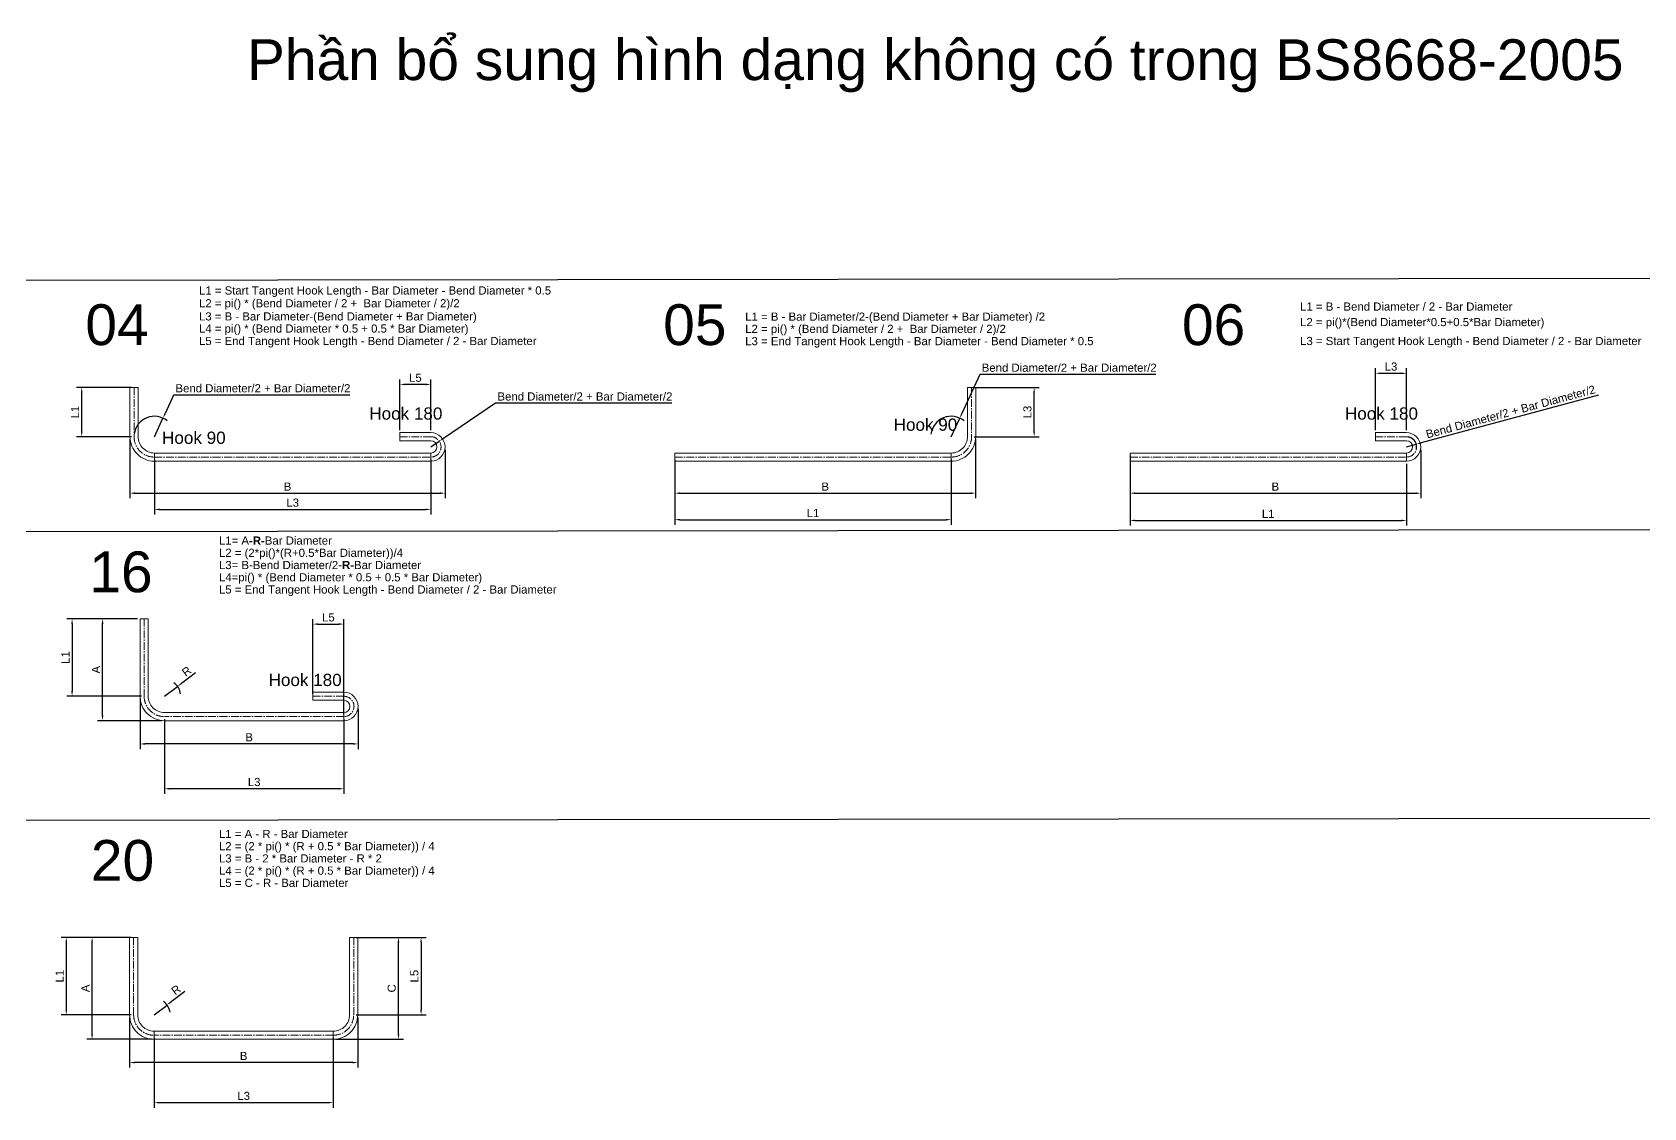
# Model space of a CAD drawing. Header units: metres. Extents: x 125 to 13754, y 1503 to 11930.
# Drawn here: x 6101 to 10056, y 9292 to 11930 of the extents above; entities that cross this region are included whole.
import ezdxf

# ---------------------------------------------------------------- set-up
doc = ezdxf.new("R2010")
doc.units = ezdxf.units.M
doc.linetypes.add('CENTER2', pattern=[28.575, 19.05, -3.175, 3.175, -3.175])
doc.linetypes.add('HIDDEN', pattern=[9.525, 6.35, -3.175])
doc.layers.add('Border', color=6, linetype='HIDDEN')
for name, color, linetype, lineweight in [('CL', 5, 'CENTER2', 0), ('D-STR-DIM', 7, 'Continuous', 0), ('D-STR-STR1', 3, 'Continuous', 0), ('Rebar', 7, 'Continuous', 20)]:
    doc.layers.add(name, color=color, linetype=linetype, lineweight=lineweight)
doc.styles.add('Arial', font='arial.ttf')
doc.dimstyles.new('Check', dxfattribs={"dimscale": 10, "dimtxt": 2, "dimasz": 1.25, "dimexe": 1.25, "dimexo": 0.625, "dimtad": 1, "dimtoh": 1, "dimdec": 1, "dimtxsty": 'Arial', "dimcen": 2.5, "dimclrd": 8, "dimclre": 8, "dimclrt": 1, "dimaunit": 1, "dimadec": 3, "dimazin": 0, "dimtfac": 1, "dimtdec": 1, "dimtix": 1, "dimtmove": 0, "dimatfit": 3, "dimfxl": 1, "dimarcsym": 0})
doc.dimstyles.new('D1-1', dxfattribs={"dimscale": 10, "dimtxt": 2, "dimasz": 1.25, "dimexe": 1.25, "dimexo": 0.625, "dimtad": 1, "dimdec": 1, "dimtxsty": 'Arial', "dimcen": 2.5, "dimclrd": 8, "dimclre": 8, "dimclrt": 4, "dimadec": 1, "dimazin": 0, "dimtfac": 1, "dimtdec": 1, "dimtix": 1, "dimtmove": 0, "dimatfit": 3, "dimfxl": 1, "dimarcsym": 0})

# ---------------------------------------------------------------- blocks, each defined once
blk = doc.blocks.new('Hook90')
at = {"layer": 'CL'}
blk.add_lwpolyline([(-94.5, 170.9), (-94.5, 50, 0.414214), (-44.5, 0), (-44.5, 0)], format="xyb", dxfattribs=at)
at = {"layer": 'Rebar'}
for p, q in [((-104.5, 170.9), (-84.5, 170.9)), ((-44.5, 10), (-44.5, -10))]:
    blk.add_line(p, q, dxfattribs=at)
for points in [[(-104.5, 170.9), (-104.5, 50, 0.414214), (-44.5, -10), (-44.5, -10)], [(-84.5, 170.9), (-84.5, 50, 0.414214), (-44.5, 10), (-44.5, 10)]]:
    blk.add_lwpolyline(points, format="xyb", dxfattribs=at)
blk = doc.blocks.new('Hook180')
at = {"layer": 'CL'}
blk.add_lwpolyline([(0, 0, -1), (50, 0), (50, -75.8)], format="xyb", dxfattribs=at)
at = {"layer": 'Rebar'}
for p, q in [((10, 0), (-10, 0)), ((40, -75.8), (60, -75.8))]:
    blk.add_line(p, q, dxfattribs=at)
for points in [[(-10, 0, -1), (60, 0), (60, -75.8)], [(10, 0, -1), (40, 0), (40, -75.8)]]:
    blk.add_lwpolyline(points, format="xyb", dxfattribs=at)
blk = doc.blocks.new('*D108')
at = {"layer": 'D-STR-DIM', "color": 8, "lineweight": -2, "transparency": 16777216}
for p, q in [((8416.4, 10931.8), (8416.4, 10787)), ((7678.1, 10871.8), (7678.1, 10787)), ((7690.6, 10799.5), (8403.9, 10799.5))]:
    blk.add_line(p, q, dxfattribs=at)
at = {"layer": 'D-STR-DIM', "color": 8, "transparency": 16777216}
for points in [[(7690.6, 10801.6), (7690.6, 10797.4), (7678.1, 10799.5)], [(8403.9, 10801.6), (8403.9, 10797.4), (8416.4, 10799.5)]]:
    blk.add_solid(points, dxfattribs=at)
at = {"layer": 'Defpoints', "color": 0, "transparency": 16777216}
for p in [(8416.4, 10938.1), (7678.1, 10878.1), (8416.4, 10799.5)]:
    blk.add_point(p, dxfattribs=at)
at = {"layer": 'D-STR-DIM', "color": 4, "transparency": 16777216, "insert": (8047.2, 10815.7), "char_height": 20, "attachment_point": 5, "style": 'Arial'}
blk.add_mtext('B', dxfattribs=at)
blk = doc.blocks.new('*D110')
at = {"layer": 'D-STR-DIM', "color": 8, "lineweight": -2, "transparency": 16777216}
for p, q in [((6341, 10931.8), (6341, 10787)), ((7114.3, 10905.6), (7114.3, 10787)), ((6353.5, 10799.5), (7101.8, 10799.5))]:
    blk.add_line(p, q, dxfattribs=at)
at = {"layer": 'D-STR-DIM', "color": 8, "transparency": 16777216}
for points in [[(6353.5, 10801.6), (6353.5, 10797.4), (6341, 10799.5)], [(7101.8, 10801.6), (7101.8, 10797.4), (7114.3, 10799.5)]]:
    blk.add_solid(points, dxfattribs=at)
at = {"layer": 'Defpoints', "color": 0, "transparency": 16777216}
for p in [(6341, 10938.1), (7114.3, 10911.9), (7114.3, 10799.5)]:
    blk.add_point(p, dxfattribs=at)
at = {"layer": 'D-STR-DIM', "color": 4, "transparency": 16777216, "insert": (6727.7, 10815.7), "char_height": 20, "attachment_point": 5, "style": 'Arial'}
blk.add_mtext('B', dxfattribs=at)
blk = doc.blocks.new('*D113')
at = {"layer": 'D-STR-DIM', "color": 8, "lineweight": -2, "transparency": 16777216}
for p, q in [((6340, 9513.8), (6340, 9390.6)), ((6900, 9513.8), (6900, 9390.6)), ((6887.5, 9403.1), (6352.5, 9403.1))]:
    blk.add_line(p, q, dxfattribs=at)
at = {"layer": 'D-STR-DIM', "color": 8, "transparency": 16777216}
for points in [[(6352.5, 9405.1), (6352.5, 9401), (6340, 9403.1)], [(6887.5, 9405.1), (6887.5, 9401), (6900, 9403.1)]]:
    blk.add_solid(points, dxfattribs=at)
at = {"layer": 'Defpoints', "color": 0, "transparency": 16777216}
for p in [(6340, 9520), (6900, 9520), (6340, 9403.1)]:
    blk.add_point(p, dxfattribs=at)
at = {"layer": 'D-STR-DIM', "color": 4, "transparency": 16777216, "insert": (6620, 9419.3), "char_height": 20, "attachment_point": 5, "style": 'Arial'}
blk.add_mtext('B', dxfattribs=at)
blk = doc.blocks.new('*D112')
at = {"layer": 'D-STR-STR1', "color": 8, "lineweight": -2, "transparency": 16777216}
for p, q in [((6475.9, 9577.4), (6441.9, 9551.7)), ((6400, 9520), (6431.9, 9544.1))]:
    blk.add_line(p, q, dxfattribs=at)
blk.add_arc((6400, 9520), 40, 8.9525, 54.9853, dxfattribs=at)
at = {"layer": 'D-STR-STR1', "color": 8, "transparency": 16777216}
blk.add_solid([(6440.6, 9553.3), (6443.1, 9550), (6431.9, 9544.1)], dxfattribs=at)
at = {"layer": 'Defpoints', "color": 0, "transparency": 16777216}
for p in [(6431.9, 9544.1), (6400, 9520)]:
    blk.add_point(p, dxfattribs=at)
at = {"layer": 'D-STR-STR1', "color": 4, "transparency": 16777216, "insert": (6454.1, 9581.2), "char_height": 20, "attachment_point": 5, "rotation": 37.0804, "style": 'Arial'}
blk.add_mtext('R', dxfattribs=at)
blk = doc.blocks.new('*D114')
at = {"layer": 'D-STR-DIM', "color": 8, "lineweight": -2, "transparency": 16777216}
for p, q in [((6333.8, 9710), (6235.4, 9710)), ((6247.9, 9472.5), (6247.9, 9697.5)), ((6393.8, 9460), (6235.4, 9460))]:
    blk.add_line(p, q, dxfattribs=at)
at = {"layer": 'D-STR-DIM', "color": 8, "transparency": 16777216}
for points in [[(6245.8, 9697.5), (6250, 9697.5), (6247.9, 9710)], [(6245.8, 9472.5), (6250, 9472.5), (6247.9, 9460)]]:
    blk.add_solid(points, dxfattribs=at)
at = {"layer": 'Defpoints', "color": 0, "transparency": 16777216}
for p in [(6247.9, 9710), (6340, 9710), (6400, 9460)]:
    blk.add_point(p, dxfattribs=at)
at = {"layer": 'D-STR-DIM', "color": 4, "transparency": 16777216, "insert": (6231.7, 9585), "char_height": 20, "attachment_point": 5, "rotation": 90, "style": 'Arial'}
blk.add_mtext('A', dxfattribs=at)
blk = doc.blocks.new('*D115')
at = {"layer": 'D-STR-DIM', "color": 8, "lineweight": -2, "transparency": 16777216}
for p, q in [((6906.3, 9710), (7012.5, 9710)), ((7000, 9472.5), (7000, 9697.5)), ((6846.3, 9460), (7012.5, 9460))]:
    blk.add_line(p, q, dxfattribs=at)
at = {"layer": 'D-STR-DIM', "color": 8, "transparency": 16777216}
for points in [[(6997.9, 9697.5), (7002.1, 9697.5), (7000, 9710)], [(6997.9, 9472.5), (7002.1, 9472.5), (7000, 9460)]]:
    blk.add_solid(points, dxfattribs=at)
at = {"layer": 'Defpoints', "color": 0, "transparency": 16777216}
for p in [(6900, 9710), (7000, 9710), (6840, 9460)]:
    blk.add_point(p, dxfattribs=at)
at = {"layer": 'D-STR-DIM', "color": 4, "transparency": 16777216, "insert": (6983.4, 9585), "char_height": 20, "attachment_point": 5, "rotation": 90, "style": 'Arial'}
blk.add_mtext('C', dxfattribs=at)
blk = doc.blocks.new('*D124')
at = {"layer": 'D-STR-DIM', "color": 8, "lineweight": -2, "transparency": 16777216}
for p, q in [((8795.2, 10871.8), (8795.2, 10720.1)), ((9473.6, 10871.8), (9473.6, 10720.1)), ((8807.7, 10732.6), (9461.1, 10732.6))]:
    blk.add_line(p, q, dxfattribs=at)
at = {"layer": 'D-STR-DIM', "color": 8, "transparency": 16777216}
for points in [[(8807.7, 10734.7), (8807.7, 10730.5), (8795.2, 10732.6)], [(9461.1, 10734.7), (9461.1, 10730.5), (9473.6, 10732.6)]]:
    blk.add_solid(points, dxfattribs=at)
at = {"layer": 'Defpoints', "color": 0, "transparency": 16777216}
for p in [(8795.2, 10878.1), (9473.6, 10878.1), (9473.6, 10732.6)]:
    blk.add_point(p, dxfattribs=at)
at = {"layer": 'D-STR-DIM', "color": 1, "transparency": 16777216, "insert": (9134.4, 10748.9), "char_height": 20, "attachment_point": 5, "style": 'Arial'}
blk.add_mtext('L1', dxfattribs=at)
blk = doc.blocks.new('*D125')
at = {"layer": 'D-STR-STR1', "color": 8, "lineweight": -2, "transparency": 16777216}
for p, q in [((9945.2, 11040), (9509.8, 10922.8)), ((9473.6, 10913.1), (9497.8, 10919.6))]:
    blk.add_line(p, q, dxfattribs=at)
blk.add_arc((9473.6, 10913.1), 25, 346.4147, 75.6761, dxfattribs=at)
at = {"layer": 'D-STR-STR1', "color": 8, "transparency": 16777216}
blk.add_solid([(9509.3, 10924.8), (9510.4, 10920.8), (9497.8, 10919.6)], dxfattribs=at)
at = {"layer": 'Defpoints', "color": 0, "transparency": 16777216}
for p in [(9497.8, 10919.6), (9473.6, 10913.1)]:
    blk.add_point(p, dxfattribs=at)
at = {"layer": 'D-STR-STR1', "color": 1, "transparency": 16777216, "insert": (9729.2, 10999), "char_height": 20, "attachment_point": 5, "rotation": 15.0626, "style": 'Arial'}
blk.add_mtext('Bend Diameter/2 + Bar Diameter/2', dxfattribs=at)
blk = doc.blocks.new('*D126')
at = {"layer": 'D-STR-DIM', "color": 8, "lineweight": -2, "transparency": 16777216}
for p, q in [((9397.8, 10954.3), (9397.8, 11106)), ((9410.3, 11093.5), (9461.1, 11093.5)), ((9473.6, 10954.3), (9473.6, 11106))]:
    blk.add_line(p, q, dxfattribs=at)
at = {"layer": 'D-STR-DIM', "color": 8, "transparency": 16777216}
for points in [[(9410.3, 11095.6), (9410.3, 11091.4), (9397.8, 11093.5)], [(9461.1, 11095.6), (9461.1, 11091.4), (9473.6, 11093.5)]]:
    blk.add_solid(points, dxfattribs=at)
at = {"layer": 'Defpoints', "color": 0, "transparency": 16777216}
for p in [(9473.6, 11093.5), (9397.8, 10948.1), (9473.6, 10948.1)]:
    blk.add_point(p, dxfattribs=at)
at = {"layer": 'D-STR-DIM', "color": 1, "transparency": 16777216, "insert": (9435.7, 11110), "char_height": 20, "attachment_point": 5, "style": 'Arial'}
blk.add_mtext('L3', dxfattribs=at)
blk = doc.blocks.new('*D144')
at = {"layer": 'D-STR-DIM', "color": 8, "lineweight": -2, "transparency": 16777216}
for p, q in [((8795.2, 10891.8), (8795.2, 10787)), ((9508.6, 10905.6), (9508.6, 10787)), ((8807.7, 10799.5), (9496.1, 10799.5))]:
    blk.add_line(p, q, dxfattribs=at)
at = {"layer": 'D-STR-DIM', "color": 8, "transparency": 16777216}
for points in [[(8807.7, 10801.6), (8807.7, 10797.4), (8795.2, 10799.5)], [(9496.1, 10801.6), (9496.1, 10797.4), (9508.6, 10799.5)]]:
    blk.add_solid(points, dxfattribs=at)
at = {"layer": 'Defpoints', "color": 0, "transparency": 16777216}
for p in [(8795.2, 10898.1), (9508.6, 10911.9), (9508.6, 10799.5)]:
    blk.add_point(p, dxfattribs=at)
at = {"layer": 'D-STR-DIM', "color": 4, "transparency": 16777216, "insert": (9151.9, 10815.7), "char_height": 20, "attachment_point": 5, "style": 'Arial'}
blk.add_mtext('B', dxfattribs=at)
blk = doc.blocks.new('*D204')
at = {"layer": 'D-STR-DIM', "color": 8, "lineweight": -2, "transparency": 16777216}
for p, q in [((6365.8, 10295.2), (6365.8, 10172)), ((6900.8, 10270.2), (6900.8, 10172)), ((6888.3, 10184.5), (6378.3, 10184.5))]:
    blk.add_line(p, q, dxfattribs=at)
at = {"layer": 'D-STR-DIM', "color": 8, "transparency": 16777216}
for points in [[(6378.3, 10186.6), (6378.3, 10182.4), (6365.8, 10184.5)], [(6888.3, 10186.6), (6888.3, 10182.4), (6900.8, 10184.5)]]:
    blk.add_solid(points, dxfattribs=at)
at = {"layer": 'Defpoints', "color": 0, "transparency": 16777216}
for p in [(6365.8, 10301.5), (6900.8, 10276.5), (6365.8, 10184.5)]:
    blk.add_point(p, dxfattribs=at)
at = {"layer": 'D-STR-DIM', "color": 4, "transparency": 16777216, "insert": (6633.3, 10200.8), "char_height": 20, "attachment_point": 5, "style": 'Arial'}
blk.add_mtext('B', dxfattribs=at)
blk = doc.blocks.new('*D203')
at = {"layer": 'D-STR-STR1', "color": 8, "lineweight": -2, "transparency": 16777216}
for p, q in [((6425.8, 10301.5), (6457.7, 10325.6)), ((6501.7, 10358.8), (6467.7, 10333.1))]:
    blk.add_line(p, q, dxfattribs=at)
blk.add_arc((6425.8, 10301.5), 40, 8.9525, 54.9853, dxfattribs=at)
at = {"layer": 'D-STR-STR1', "color": 8, "transparency": 16777216}
blk.add_solid([(6466.4, 10334.8), (6468.9, 10331.5), (6457.7, 10325.6)], dxfattribs=at)
at = {"layer": 'Defpoints', "color": 0, "transparency": 16777216}
for p in [(6457.7, 10325.6), (6425.8, 10301.5)]:
    blk.add_point(p, dxfattribs=at)
at = {"layer": 'D-STR-STR1', "color": 4, "transparency": 16777216, "insert": (6479.9, 10362.7), "char_height": 20, "attachment_point": 5, "rotation": 37.0804, "style": 'Arial'}
blk.add_mtext('R', dxfattribs=at)
blk = doc.blocks.new('*D205')
at = {"layer": 'D-STR-DIM', "color": 8, "lineweight": -2, "transparency": 16777216}
for p, q in [((6359.5, 10491.5), (6261.2, 10491.5)), ((6273.7, 10254), (6273.7, 10479)), ((6419.5, 10241.5), (6261.2, 10241.5))]:
    blk.add_line(p, q, dxfattribs=at)
at = {"layer": 'D-STR-DIM', "color": 8, "transparency": 16777216}
for points in [[(6271.6, 10479), (6275.8, 10479), (6273.7, 10491.5)], [(6271.6, 10254), (6275.8, 10254), (6273.7, 10241.5)]]:
    blk.add_solid(points, dxfattribs=at)
at = {"layer": 'Defpoints', "color": 0, "transparency": 16777216}
for p in [(6273.7, 10491.5), (6365.8, 10491.5), (6425.8, 10241.5)]:
    blk.add_point(p, dxfattribs=at)
at = {"layer": 'D-STR-DIM', "color": 4, "transparency": 16777216, "insert": (6257.5, 10366.5), "char_height": 20, "attachment_point": 5, "rotation": 90, "style": 'Arial'}
blk.add_mtext('A', dxfattribs=at)
blk = doc.blocks.new('*D206')
at = {"layer": 'D-STR-DIM', "color": 8, "lineweight": -2, "transparency": 16777216}
for p, q in [((6359.5, 10491.5), (6186.4, 10491.5)), ((6198.9, 10479), (6198.9, 10314)), ((6369.5, 10301.5), (6186.4, 10301.5))]:
    blk.add_line(p, q, dxfattribs=at)
at = {"layer": 'D-STR-DIM', "color": 8, "transparency": 16777216}
for points in [[(6196.8, 10479), (6201, 10479), (6198.9, 10491.5)], [(6196.8, 10314), (6201, 10314), (6198.9, 10301.5)]]:
    blk.add_solid(points, dxfattribs=at)
at = {"layer": 'Defpoints', "color": 0, "transparency": 16777216}
for p in [(6365.8, 10491.5), (6198.9, 10301.5), (6375.8, 10301.5)]:
    blk.add_point(p, dxfattribs=at)
at = {"layer": 'D-STR-DIM', "color": 1, "transparency": 16777216, "insert": (6182.6, 10396.5), "char_height": 20, "attachment_point": 5, "rotation": 90, "style": 'Arial'}
blk.add_mtext('L1', dxfattribs=at)
blk = doc.blocks.new('*D207')
at = {"layer": 'D-STR-DIM', "color": 8, "lineweight": -2, "transparency": 16777216}
for p, q in [((6425.8, 10245.2), (6425.8, 10062.1)), ((6865.8, 10245.2), (6865.8, 10062.1)), ((6853.3, 10074.6), (6438.3, 10074.6))]:
    blk.add_line(p, q, dxfattribs=at)
at = {"layer": 'D-STR-DIM', "color": 8, "transparency": 16777216}
for points in [[(6438.3, 10076.6), (6438.3, 10072.5), (6425.8, 10074.6)], [(6853.3, 10076.6), (6853.3, 10072.5), (6865.8, 10074.6)]]:
    blk.add_solid(points, dxfattribs=at)
at = {"layer": 'Defpoints', "color": 0, "transparency": 16777216}
for p in [(6425.8, 10251.5), (6865.8, 10251.5), (6425.8, 10074.6)]:
    blk.add_point(p, dxfattribs=at)
at = {"layer": 'D-STR-DIM', "color": 1, "transparency": 16777216, "insert": (6645.8, 10091), "char_height": 20, "attachment_point": 5, "style": 'Arial'}
blk.add_mtext('L3', dxfattribs=at)
blk = doc.blocks.new('*D210')
at = {"layer": 'D-STR-DIM', "color": 8, "lineweight": -2, "transparency": 16777216}
for p, q in [((6344.7, 11059), (6210.1, 11059)), ((6222.6, 10950.6), (6222.6, 11046.5)), ((6344.7, 10938.1), (6210.1, 10938.1))]:
    blk.add_line(p, q, dxfattribs=at)
at = {"layer": 'D-STR-DIM', "color": 8, "transparency": 16777216}
for points in [[(6220.5, 11046.5), (6224.7, 11046.5), (6222.6, 11059)], [(6220.5, 10950.6), (6224.7, 10950.6), (6222.6, 10938.1)]]:
    blk.add_solid(points, dxfattribs=at)
at = {"layer": 'Defpoints', "color": 0, "transparency": 16777216}
for p in [(6222.6, 11059), (6351, 11059), (6351, 10938.1)]:
    blk.add_point(p, dxfattribs=at)
at = {"layer": 'D-STR-DIM', "color": 1, "transparency": 16777216, "insert": (6206.3, 10998.5), "char_height": 20, "width": 598.108, "attachment_point": 5, "rotation": 90, "style": 'Arial'}
blk.add_mtext('L1', dxfattribs=at)
blk = doc.blocks.new('*D211')
at = {"layer": 'D-STR-STR1', "color": 8, "lineweight": -2, "transparency": 16777216}
for p, q in [((6448.2, 11040.2), (6427.2, 10994.8)), ((6880.3, 11040.2), (6448.2, 11040.2)), ((6401, 10938.1), (6422, 10983.5))]:
    blk.add_line(p, q, dxfattribs=at)
blk.add_arc((6401, 10938.1), 50, 50.8766, 172.838, dxfattribs=at)
at = {"layer": 'D-STR-STR1', "color": 8, "transparency": 16777216}
blk.add_solid([(6425.3, 10995.7), (6429.1, 10993.9), (6422, 10983.5)], dxfattribs=at)
at = {"layer": 'Defpoints', "color": 0, "transparency": 16777216}
for p in [(6422, 10983.5), (6401, 10938.1)]:
    blk.add_point(p, dxfattribs=at)
at = {"layer": 'D-STR-STR1', "color": 1, "transparency": 16777216, "insert": (6667.3, 11056.7), "char_height": 20, "attachment_point": 5, "style": 'Arial'}
blk.add_mtext('Bend Diameter/2 + Bar Diameter/2', dxfattribs=at)
blk = doc.blocks.new('*D212')
at = {"layer": 'D-STR-DIM', "color": 8, "lineweight": -2, "transparency": 16777216}
for p, q in [((7003.5, 10954.3), (7003.5, 11078.7)), ((7079.4, 10954.3), (7079.4, 11078.7)), ((7066.9, 11066.2), (7016, 11066.2))]:
    blk.add_line(p, q, dxfattribs=at)
at = {"layer": 'D-STR-DIM', "color": 8, "transparency": 16777216}
for points in [[(7016, 11068.3), (7016, 11064.1), (7003.5, 11066.2)], [(7066.9, 11068.3), (7066.9, 11064.1), (7079.4, 11066.2)]]:
    blk.add_solid(points, dxfattribs=at)
at = {"layer": 'Defpoints', "color": 0, "transparency": 16777216}
for p in [(7003.5, 11066.2), (7003.5, 10948.1), (7079.4, 10948.1)]:
    blk.add_point(p, dxfattribs=at)
at = {"layer": 'D-STR-DIM', "color": 1, "transparency": 16777216, "insert": (7041.4, 11082.6), "char_height": 20, "width": 429.174, "attachment_point": 5, "style": 'Arial'}
blk.add_mtext('L5 ', dxfattribs=at)
blk = doc.blocks.new('*D213')
at = {"layer": 'D-STR-DIM', "color": 8, "lineweight": -2, "transparency": 16777216}
for p, q in [((8412.7, 11059), (8572.5, 11059)), ((8560, 10950.6), (8560, 11046.5)), ((8412.7, 10938.1), (8572.5, 10938.1))]:
    blk.add_line(p, q, dxfattribs=at)
at = {"layer": 'D-STR-DIM', "color": 8, "transparency": 16777216}
for points in [[(8557.9, 11046.5), (8562, 11046.5), (8560, 11059)], [(8557.9, 10950.6), (8562, 10950.6), (8560, 10938.1)]]:
    blk.add_solid(points, dxfattribs=at)
at = {"layer": 'Defpoints', "color": 0, "transparency": 16777216}
for p in [(8406.4, 11059), (8560, 11059), (8406.4, 10938.1)]:
    blk.add_point(p, dxfattribs=at)
at = {"layer": 'D-STR-DIM', "color": 1, "transparency": 16777216, "insert": (8543.5, 10998.5), "char_height": 20, "width": 590.743, "attachment_point": 5, "rotation": 90, "style": 'Arial'}
blk.add_mtext('L3 ', dxfattribs=at)
blk = doc.blocks.new('*D214')
at = {"layer": 'D-STR-STR1', "color": 8, "lineweight": -2, "transparency": 16777216}
for p, q in [((8426.8, 11090.6), (8382.6, 10994.8)), ((8858.9, 11090.6), (8426.8, 11090.6)), ((8356.4, 10938.1), (8377.4, 10983.5))]:
    blk.add_line(p, q, dxfattribs=at)
blk.add_arc((8356.4, 10938.1), 50, 50.9111, 172.838, dxfattribs=at)
at = {"layer": 'D-STR-STR1', "color": 8, "transparency": 16777216}
blk.add_solid([(8380.7, 10995.7), (8384.5, 10993.9), (8377.4, 10983.5)], dxfattribs=at)
at = {"layer": 'Defpoints', "color": 0, "transparency": 16777216}
for p in [(8377.4, 10983.5), (8356.4, 10938.1)]:
    blk.add_point(p, dxfattribs=at)
at = {"layer": 'D-STR-STR1', "color": 1, "transparency": 16777216, "insert": (8646, 11107.2), "char_height": 20, "attachment_point": 5, "style": 'Arial'}
blk.add_mtext('Bend Diameter/2 + Bar Diameter/2', dxfattribs=at)
blk = doc.blocks.new('*D215')
at = {"layer": 'D-STR-DIM', "color": 8, "lineweight": -2, "transparency": 16777216}
for p, q in [((6401, 10881.8), (6401, 10747.2)), ((7079.4, 10881.8), (7079.4, 10747.2)), ((6413.5, 10759.7), (7066.9, 10759.7))]:
    blk.add_line(p, q, dxfattribs=at)
at = {"layer": 'D-STR-DIM', "color": 8, "transparency": 16777216}
for points in [[(6413.5, 10761.8), (6413.5, 10757.6), (6401, 10759.7)], [(7066.9, 10761.8), (7066.9, 10757.6), (7079.4, 10759.7)]]:
    blk.add_solid(points, dxfattribs=at)
at = {"layer": 'Defpoints', "color": 0, "transparency": 16777216}
for p in [(6401, 10888.1), (7079.4, 10888.1), (7079.4, 10759.7)]:
    blk.add_point(p, dxfattribs=at)
at = {"layer": 'D-STR-DIM', "color": 1, "transparency": 16777216, "insert": (6740.2, 10776.2), "char_height": 20, "attachment_point": 5, "style": 'Arial'}
blk.add_mtext('L3', dxfattribs=at)
blk = doc.blocks.new('*D216')
at = {"layer": 'D-STR-DIM', "color": 8, "lineweight": -2, "transparency": 16777216}
for p, q in [((7678.1, 10881.8), (7678.1, 10722)), ((8356.4, 10881.8), (8356.4, 10722)), ((7690.6, 10734.5), (8343.9, 10734.5))]:
    blk.add_line(p, q, dxfattribs=at)
at = {"layer": 'D-STR-DIM', "color": 8, "transparency": 16777216}
for points in [[(7690.6, 10736.6), (7690.6, 10732.5), (7678.1, 10734.5)], [(8343.9, 10736.6), (8343.9, 10732.5), (8356.4, 10734.5)]]:
    blk.add_solid(points, dxfattribs=at)
at = {"layer": 'Defpoints', "color": 0, "transparency": 16777216}
for p in [(7678.1, 10888.1), (8356.4, 10888.1), (8356.4, 10734.5)]:
    blk.add_point(p, dxfattribs=at)
at = {"layer": 'D-STR-DIM', "color": 1, "transparency": 16777216, "insert": (8017.2, 10750.8), "char_height": 20, "attachment_point": 5, "style": 'Arial'}
blk.add_mtext('L1', dxfattribs=at)
blk = doc.blocks.new('*D285')
at = {"layer": 'D-STR-DIM', "color": 8, "lineweight": -2, "transparency": 16777216}
for p, q in [((6790, 10307.7), (6790, 10490.9)), ((6865.8, 10257.7), (6865.8, 10490.9)), ((6802.5, 10478.4), (6853.3, 10478.4))]:
    blk.add_line(p, q, dxfattribs=at)
at = {"layer": 'D-STR-DIM', "color": 8, "transparency": 16777216}
for points in [[(6802.5, 10480.5), (6802.5, 10476.3), (6790, 10478.4)], [(6853.3, 10480.5), (6853.3, 10476.3), (6865.8, 10478.4)]]:
    blk.add_solid(points, dxfattribs=at)
at = {"layer": 'Defpoints', "color": 0, "transparency": 16777216}
for p in [(6865.8, 10478.4), (6790, 10301.5), (6865.8, 10251.5)]:
    blk.add_point(p, dxfattribs=at)
at = {"layer": 'D-STR-DIM', "color": 1, "transparency": 16777216, "insert": (6827.9, 10494.8), "char_height": 20, "width": 442.463, "attachment_point": 5, "style": 'Arial'}
blk.add_mtext('L5', dxfattribs=at)
blk = doc.blocks.new('*D286')
at = {"layer": 'D-STR-DIM', "color": 8, "lineweight": -2, "transparency": 16777216}
for p, q in [((6343.8, 9710), (6172.2, 9710)), ((6184.7, 9697.5), (6184.7, 9532.5)), ((6343.8, 9520), (6172.2, 9520))]:
    blk.add_line(p, q, dxfattribs=at)
at = {"layer": 'D-STR-DIM', "color": 8, "transparency": 16777216}
for points in [[(6182.6, 9697.5), (6186.7, 9697.5), (6184.7, 9710)], [(6182.6, 9532.5), (6186.7, 9532.5), (6184.7, 9520)]]:
    blk.add_solid(points, dxfattribs=at)
at = {"layer": 'Defpoints', "color": 0, "transparency": 16777216}
for p in [(6350, 9710), (6184.7, 9520), (6350, 9520)]:
    blk.add_point(p, dxfattribs=at)
at = {"layer": 'D-STR-DIM', "color": 1, "transparency": 16777216, "insert": (6168.4, 9615), "char_height": 20, "attachment_point": 5, "rotation": 90, "style": 'Arial'}
blk.add_mtext('L1', dxfattribs=at)
blk = doc.blocks.new('*D288')
at = {"layer": 'D-STR-DIM', "color": 8, "lineweight": -2, "transparency": 16777216}
for p, q in [((6400, 9463.8), (6400, 9292.2)), ((6840, 9463.8), (6840, 9292.2)), ((6412.5, 9304.7), (6827.5, 9304.7))]:
    blk.add_line(p, q, dxfattribs=at)
at = {"layer": 'D-STR-DIM', "color": 8, "transparency": 16777216}
for points in [[(6412.5, 9306.7), (6412.5, 9302.6), (6400, 9304.7)], [(6827.5, 9306.7), (6827.5, 9302.6), (6840, 9304.7)]]:
    blk.add_solid(points, dxfattribs=at)
at = {"layer": 'Defpoints', "color": 0, "transparency": 16777216}
for p in [(6400, 9470), (6840, 9470), (6840, 9304.7)]:
    blk.add_point(p, dxfattribs=at)
at = {"layer": 'D-STR-DIM', "color": 1, "transparency": 16777216, "insert": (6620, 9321.1), "char_height": 20, "attachment_point": 5, "style": 'Arial'}
blk.add_mtext('L3', dxfattribs=at)
blk = doc.blocks.new('*D290')
at = {"layer": 'D-STR-DIM', "color": 8, "lineweight": -2, "transparency": 16777216}
for p, q in [((6896.3, 9710), (7067.9, 9710)), ((7055.4, 9697.5), (7055.4, 9532.5)), ((6896.3, 9520), (7067.9, 9520))]:
    blk.add_line(p, q, dxfattribs=at)
at = {"layer": 'D-STR-DIM', "color": 8, "transparency": 16777216}
for points in [[(7053.3, 9697.5), (7057.5, 9697.5), (7055.4, 9710)], [(7053.3, 9532.5), (7057.5, 9532.5), (7055.4, 9520)]]:
    blk.add_solid(points, dxfattribs=at)
at = {"layer": 'Defpoints', "color": 0, "transparency": 16777216}
for p in [(6890, 9710), (6890, 9520), (7055.4, 9520)]:
    blk.add_point(p, dxfattribs=at)
at = {"layer": 'D-STR-DIM', "color": 1, "transparency": 16777216, "insert": (7039, 9615), "char_height": 20, "attachment_point": 5, "rotation": 90, "style": 'Arial'}
blk.add_mtext('L5 ', dxfattribs=at)
blk = doc.blocks.new('*D325')
at = {"layer": 'D-STR-STR1', "color": 8, "lineweight": -2, "transparency": 16777216}
for p, q in [((7238.3, 11020), (7110.5, 10934)), ((7670.4, 11020), (7238.3, 11020)), ((7079.4, 10913.1), (7100.1, 10927))]:
    blk.add_line(p, q, dxfattribs=at)
at = {"layer": 'D-STR-STR1', "color": 8, "transparency": 16777216}
blk.add_solid([(7109.3, 10935.7), (7111.6, 10932.3), (7100.1, 10927)], dxfattribs=at)
at = {"layer": 'Defpoints', "color": 0, "transparency": 16777216}
for p in [(7100.1, 10927), (7079.4, 10913.1)]:
    blk.add_point(p, dxfattribs=at)
at = {"layer": 'D-STR-STR1', "color": 1, "transparency": 16777216, "insert": (7457.5, 11036.6), "char_height": 20, "attachment_point": 5, "style": 'Arial'}
blk.add_mtext('Bend Diameter/2 + Bar Diameter/2', dxfattribs=at)

msp = doc.modelspace()

# ---------------------------------------------------------------- linework, layer by layer
for p, q in [((125.39, 11315.67), (13753.94, 11330.87)), ((125.39, 10698.87), (13753.94, 10714.07)), ((125.39, 9991.13), (13753.94, 10006.33))]:
    msp.add_line(p, q)
at = {"layer": 'CL'}
for p, q in [((6400.98, 10888.06), (7079.35, 10888.06)), ((7678.06, 10888.06), (8356.43, 10888.06)), ((8795.25, 10888.06), (9473.62, 10888.06)), ((6375.78, 10491.46), (6375.78, 10301.46)), ((6865.78, 10251.46), (6425.78, 10251.46)), ((6350, 9710), (6350, 9520)), ((6890, 9710), (6890, 9520)), ((6840, 9470), (6400, 9470))]:
    msp.add_line(p, q, dxfattribs=at)
for centre, start, end in [((6425.78, 10301.46), 180, 270), ((6400, 9520), 180, 270), ((6840, 9520), 270, 0)]:
    msp.add_arc(centre, 50, start, end, dxfattribs=at)
at = {"layer": 'Rebar'}
for points in [[(6400.98, 10878.06), (7079.35, 10878.06), (7079.35, 10898.06), (6400.98, 10898.06)], [(7678.06, 10878.06), (8356.43, 10878.06), (8356.43, 10898.06), (7678.06, 10898.06)], [(8795.25, 10878.06), (9473.62, 10878.06), (9473.62, 10898.06), (8795.25, 10898.06)]]:
    msp.add_lwpolyline(points, close=True, dxfattribs=at)
for points in [[(6365.78, 10301.46), (6365.78, 10491.46), (6385.78, 10491.46), (6385.78, 10301.46, 0.4142136), (6425.78, 10261.46), (6865.78, 10261.46), (6865.78, 10241.46), (6425.78, 10241.46, -0.4142136)], [(6340, 9520), (6340, 9710), (6360, 9710), (6360, 9520, 0.4142136), (6400, 9480), (6840, 9480), (6840, 9460), (6400, 9460, -0.4142136)], [(6900, 9520), (6900, 9710), (6880, 9710), (6880, 9520, -0.4142136), (6840, 9480), (6400, 9480), (6400, 9460), (6840, 9460, 0.4142136)]]:
    msp.add_lwpolyline(points, format="xyb", close=True, dxfattribs=at)

# ---------------------------------------------------------------- block references
at = {"layer": 'Border'}
msp.add_blockref('Hook90', (6445.45, 10888.06), dxfattribs=at)
at = {"layer": 'Border', "xscale": -1}
msp.add_blockref('Hook90', (8311.97, 10888.06), dxfattribs=at)
at = {"layer": 'Border', "xscale": -1, "rotation": 270}
for p in [(7079.35, 10888.06), (9473.62, 10888.06), (6865.78, 10251.46)]:
    msp.add_blockref('Hook180', p, dxfattribs=at)

# ---------------------------------------------------------------- texts
at = {"layer": 'Rebar', "style": 'Arial'}
for s, height, p in [('Phần bổ sung hình dạng không có trong BS8668-2005', 100, (6627.99, 11812.74)), ('04', 100, (6231.45, 11162.74)), ('05', 100, (7649.51, 11162.74)), ('06', 100, (8922.63, 11162.74)), ('Hook 180', 30, (6928.34, 10979.9)), ('Hook 180', 30, (9322.6, 10979.9)), ('Hook 90', 30, (8215.2, 10952.66)), ('Hook 90', 30, (6419.72, 10920.5)), ('16', 100, (6241.2, 10556.57)), ('Hook 180', 30, (6681.18, 10326.52)), ('20', 100, (6245, 9848.82))]:
    msp.add_text(s, height=height, dxfattribs=at).set_placement(p)
at = {"layer": 'Rebar', "color": 0, "char_height": 20, "attachment_point": 1, "style": 'Arial'}
for s, insert in [('L1 = Start Tangent Hook Length - Bar Diameter - Bend Diameter * 0.5', (6510.35, 11306.78)), ('L2 = pi() * (Bend Diameter / 2 +  Bar Diameter / 2)/2', (6510.35, 11275.38)), ('L3 = B - Bar Diameter-(Bend Diameter + Bar Diameter) ', (6510.35, 11243.14)), ('L1 = B - Bar Diameter/2-(Bend Diameter + Bar Diameter) /2', (7850.87, 11242.55)), ('L1 = B - Bend Diameter / 2 - Bar Diameter', (9212.67, 11267.27)), ('L4 = pi() * (Bend Diameter * 0.5 + 0.5 * Bar Diameter)', (6510.35, 11213.39)), ('L2 = pi() * (Bend Diameter / 2 +  Bar Diameter / 2)/2', (7850.87, 11212.55)), ('L2 = pi()*(Bend Diameter*0.5+0.5*Bar Diameter)', (9212.67, 11229.2)), ('L5 = End Tangent Hook Length - Bend Diameter / 2 - Bar Diameter', (6510.35, 11182.81)), ('L3 = End Tangent Hook Length - Bar Diameter - Bend Diameter * 0.5', (7850.87, 11182.55)), ('L3 = Start Tangent Hook Length - Bend Diameter / 2 - Bar Diameter', (9212.67, 11182.81)), ('L1= A{\\fArial|b1|i0|c128|p34;-R-}Bar Diameter', (6559.36, 10693.31)), ('L2 = (2*pi()*(R+0.5*Bar Diameter))/4', (6559.36, 10663.31)), ('L3= B-Bend Diameter/2-{\\fArial|b1|i0|c128|p34;R-}Bar Diameter', (6559.36, 10633.31)), ('L4=pi() * (Bend Diameter * 0.5 + 0.5 * Bar Diameter)', (6559.36, 10603.31)), ('L5 = End Tangent Hook Length - Bend Diameter / 2 - Bar Diameter', (6559.36, 10573.31)), ('L1 = A - R - Bar Diameter', (6559.36, 9973.77)), ('L2 = (2 * pi() * (R + 0.5 * Bar Diameter)) / 4', (6559.36, 9943.77)), ('L3 = B - 2 * Bar Diameter - R * 2', (6559.36, 9913.77)), ('L4 = (2 * pi() * (R + 0.5 * Bar Diameter)) / 4', (6559.36, 9883.77)), ('L5 = C - R - Bar Diameter', (6559.36, 9853.77))]:
    msp.add_mtext_dynamic_manual_height_columns(s, width=1337.0646, gutter_width=50, heights=[0], dxfattribs=dict(at, insert=insert))

# ---------------------------------------------------------------- dimensions: what is measured, and where the dimension line sits
at = {"layer": 'D-STR-DIM'}
for p1, p2, distance, text, picture, middle in [((6350.98, 10938.06), (6350.98, 11059.01), 128.35, 'L1', '*D210', (6206.34, 10998.54)), ((8406.43, 10938.06), (8406.43, 11059.01), -153.53, 'L3 ', '*D213', (8543.49, 10998.54)), ((6400.98, 10888.06), (7079.35, 10888.06), -128.35, 'L3', '*D215', (6740.16, 10776.18)), ((7678.06, 10888.06), (8356.43, 10888.06), -153.53, 'L1', '*D216', (8017.25, 10750.83))]:
    dim = msp.add_aligned_dim(p1=p1, p2=p2, distance=distance, text=text, dimstyle='Check', dxfattribs=at)
    dim.commit()
    dim.dimension.update_dxf_attribs({"geometry": picture, "text_midpoint": middle})
for base, p1, p2, text, dimstyle, picture, middle in [((9473.62, 11093.53), (9397.81, 10948.06), (9473.62, 10948.06), 'L3', 'Check', '*D126', (9435.71, 11110)), ((7114.33, 10799.49), (6340.98, 10938.06), (7114.33, 10911.88), 'B', 'D1-1', '*D110', (6727.65, 10815.74)), ((8416.43, 10799.49), (7678.06, 10878.06), (8416.43, 10938.06), 'B', 'D1-1', '*D108', (8047.25, 10815.74)), ((9508.6, 10799.49), (8795.25, 10898.06), (9508.6, 10911.88), 'B', 'D1-1', '*D144', (9151.92, 10815.74)), ((9473.62, 10732.59), (8795.25, 10878.06), (9473.62, 10878.06), 'L1', 'Check', '*D124', (9134.43, 10748.88))]:
    dim = msp.add_linear_dim(base=base, p1=p1, p2=p2, text=text, dimstyle=dimstyle, dxfattribs=at)
    dim.commit()
    dim.dimension.update_dxf_attribs({"geometry": picture, "text_midpoint": middle})
for base, p1, p2, angle, text, dimstyle, picture, middle in [((7003.54, 11066.23), (7079.35, 10948.06), (7003.54, 10948.06), 180, 'L5 ', 'Check', '*D212', (7041.45, 11082.65)), ((6198.87, 10301.46), (6365.78, 10491.46), (6375.78, 10301.46), 90, 'L1', 'Check', '*D206', (6182.58, 10396.46)), ((6273.71, 10491.46), (6425.78, 10241.46), (6365.78, 10491.46), 90, 'A', 'D1-1', '*D205', (6257.46, 10366.46)), ((6865.78, 10478.37), (6789.97, 10301.46), (6865.78, 10251.46), 180, 'L5', 'Check', '*D285', (6827.87, 10494.79)), ((6365.78, 10184.52), (6900.78, 10276.46), (6365.78, 10301.46), 180, 'B', 'D1-1', '*D204', (6633.28, 10200.77)), ((6425.78, 10074.56), (6865.78, 10251.46), (6425.78, 10251.46), 180, 'L3', 'Check', '*D207', (6645.78, 10091.02)), ((6184.65, 9520), (6350, 9710), (6350, 9520), 90, 'L1', 'Check', '*D286', (6168.36, 9615)), ((6247.93, 9710), (6400, 9460), (6340, 9710), 90, 'A', 'D1-1', '*D114', (6231.68, 9585)), ((7000, 9710), (6840, 9460), (6900, 9710), 90, 'C', 'D1-1', '*D115', (6983.41, 9585)), ((7055.39, 9520), (6890, 9710), (6890, 9520), 90, 'L5 ', 'Check', '*D290', (7038.97, 9615)), ((6340, 9403.06), (6900, 9520), (6340, 9520), 180, 'B', 'D1-1', '*D113', (6620, 9419.31)), ((6840, 9304.65), (6400, 9470), (6840, 9470), 180, 'L3', 'Check', '*D288', (6620, 9321.12))]:
    dim = msp.add_linear_dim(base=base, p1=p1, p2=p2, angle=angle, text=text, dimstyle=dimstyle, dxfattribs=at)
    dim.commit()
    dim.dimension.update_dxf_attribs({"geometry": picture, "text_midpoint": middle})
at = {"layer": 'D-STR-STR1'}
for center, mpoint, picture, middle in [((8356.43, 10938.06), (8377.38, 10983.46), '*D214', (8645.98, 11090.59)), ((6400.98, 10938.06), (6421.95, 10983.45), '*D211', (6667.33, 11040.15)), ((7079.35, 10913.06), (7100.09, 10927.02), '*D325', (7457.5, 11020.04))]:
    dim = msp.add_radius_dim(center=center, mpoint=mpoint, text='Bend Diameter/2 + Bar Diameter/2', dimstyle='Check', dxfattribs=at)
    dim.commit()
    dim.dimension.update_dxf_attribs({"geometry": picture, "text_midpoint": middle, "dimtype": 164})
for center, mpoint, text, dimstyle, picture, middle in [((9473.62, 10913.06), (9497.76, 10919.56), 'Bend Diameter/2 + Bar Diameter/2', 'Check', '*D125', (9729.24, 10999.04)), ((6425.78, 10301.46), (6457.69, 10325.58), 'R', 'D1-1', '*D203', (6479.86, 10362.7)), ((6400, 9520), (6431.91, 9544.12), 'R', 'D1-1', '*D112', (6454.08, 9581.24))]:
    dim = msp.add_radius_dim(center=center, mpoint=mpoint, text=text, dimstyle=dimstyle, dxfattribs=at)
    dim.commit()
    dim.dimension.update_dxf_attribs({"geometry": picture, "text_midpoint": middle})

doc.saveas('drawing.dxf')
